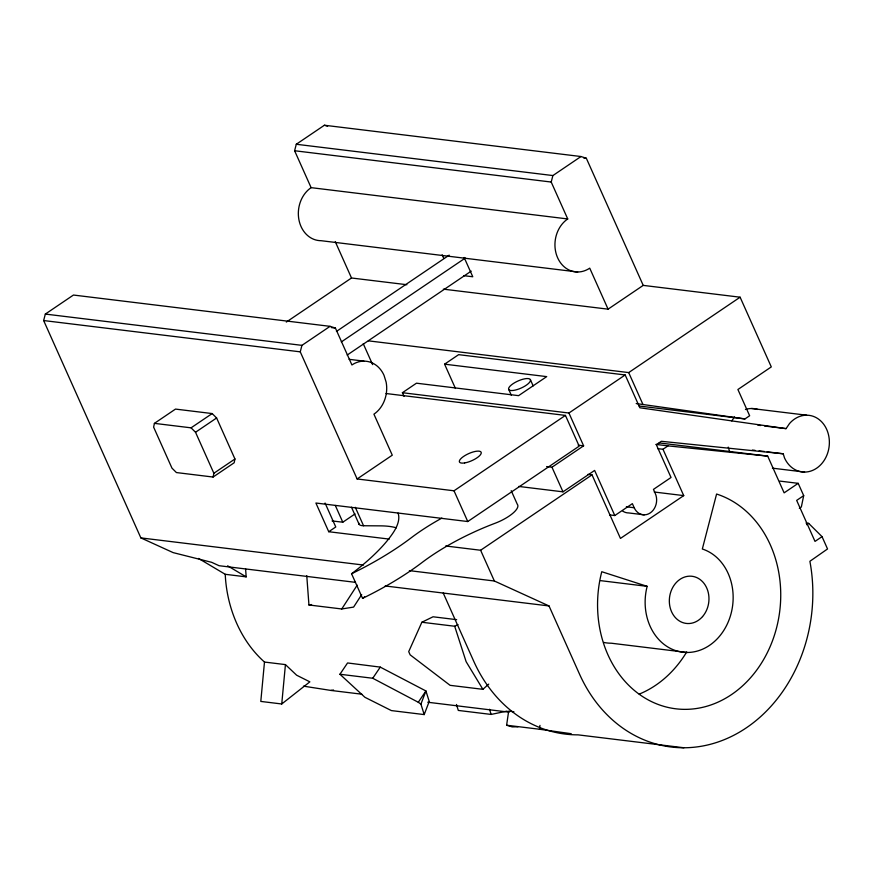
<?xml version="1.0" encoding="UTF-8"?>
<svg xmlns="http://www.w3.org/2000/svg" width="873" height="873" viewBox="0 0 873 873"><rect width="100%" height="100%" fill="white"/><g stroke="black" fill="none" stroke-linecap="round" stroke-linejoin="round"><path stroke-width="1.31" d="M264.486 662.05L260.798 701.423L281.739 703.976L309.86 681.846L296.624 675.2L285.438 664.604L264.486 662.05C239.911 640.236 226.696 606.779 225.234 574.303L198.542 558.447M281.739 703.976L285.438 664.604M517.962 726.794L512.189 726.893L506.613 725.234L508.664 711.124L513.913 711.768M506.613 725.234L539.416 729.228L539.983 725.387M154.412 423.361L153.626 427.137L171.97 468.146L176.422 472.566L213.077 477.04L234.16 462.777L234.946 458.991L216.613 417.981L212.161 413.562L175.495 409.088L154.412 423.361L191.067 427.835L195.519 432.255L213.863 473.264L213.077 477.04M779.862 481.099L798.184 483.336L803.695 495.635L801.338 506.984L799.33 508.337M355.464 582.346L219.09 565.715L211.67 562.321L173.149 552.62L140.869 537.899L43.65 320.544L45.331 314.073L73.452 295.041L330.059 326.338L335.407 328.062L351.917 364.969A28.503 23.713 -83 0 1 384.011 375.303L386.139 382.156A28.503 23.713 -83 0 1 373.928 414.173L392.272 455.182L357.122 478.971L300.257 351.841L301.938 345.359L330.059 326.338M577.719 271.994L321.111 240.697A28.503 23.713 -83 0 1 298.904 219.669A28.503 23.713 -83 0 1 311.115 187.651L294.605 150.745L296.285 144.263L324.407 125.243L580.981 156.529L586.329 158.253L643.226 285.384L740.108 297.202L771.295 366.911L737.903 389.511L749.645 415.755L744.953 418.92L639.167 406.021M643.226 285.384L608.077 309.162L589.733 268.153A28.503 23.713 -83 0 1 557.64 257.819A28.503 23.713 -83 0 1 567.723 218.948L551.212 182.042L552.893 175.56L580.981 156.529M424.202 714.583L420.917 704.118L425.926 690.969L380.268 667.114L347.563 662.956L339.935 674.251L364.925 697.298L391.399 710.589L424.202 714.583L429.221 701.434L425.926 690.969L418.287 702.274L372.738 678.256L339.935 674.251M456.666 619.666L433.041 616.785L421.866 622.253L408.706 651.64L410.146 654.848L450.086 685.327L482.889 689.321L488.738 684.116M306.761 575.7L308.944 604.978L341.747 608.972L357.199 585.15M361.695 594.611L353.598 607.095L341.747 608.972M372.738 678.256L380.268 667.114M731.781 420.928L734.52 416.868M764.617 426.024L786.071 428.632L789.498 423.558A28.503 23.713 -83.1 0 1 824.439 425.304A28.503 23.713 -83.1 0 1 818.394 466.902A28.503 23.713 -83.1 0 1 784.5 457.899L783.223 453.785L767.127 451.832M191.067 427.835L212.161 413.562M336.443 331.434L449.191 255.145M195.519 432.255L216.613 417.981M341.321 341.932L465.353 258.015M347.192 355.049L471.213 271.132M213.863 473.264L234.946 458.991M404.035 396.353L402.409 392.708L416.465 383.192L518.584 395.655L546.705 376.623L444.586 364.172L455.455 388.474M444.586 364.172L458.641 354.656L625.177 374.964L639.844 407.778L786.071 428.632M386.019 393.516L565.431 415.406L579.181 446.158L467.764 521.541L315.895 503.023L328.739 531.722L335.767 526.976L325.062 503.044M332.056 520.908L342.794 522.218L355.049 513.924M357.122 478.971L454.015 490.79L565.431 415.406M402.409 392.708L568.934 413.016L625.177 374.964M368.351 340.841L628.691 372.585L740.108 297.202M546.618 466.575L551.976 467.23L583.611 445.83L568.934 413.016M518.715 486.436L562.987 491.837L594.622 470.427L614.799 515.539L632.368 503.656L634.202 507.748A14.252 11.851 -83 0 0 650.254 512.92A14.252 11.851 -83 0 0 655.296 493.485L653.462 489.382L671.031 477.487L656.321 444.684L661.341 441.291L783.223 453.785M445.666 545.985L480.608 550.252L592.025 474.857L620.452 538.423L683.723 495.613L662.989 449.279L657.642 448.624M662.989 449.279L668.02 445.874L767.694 456.11L784.129 492.852L798.184 483.336M803.695 495.635L796.667 500.393L815.011 541.402L822.039 536.644L827.539 548.953L809.882 561.295A148.235 123.3 -83 0 1 731.574 736.397A148.235 123.3 -83 0 1 579.486 674.054L549.019 605.949L494.369 581.003L409.361 570.636M806.663 524.749L808.682 523.385L822.039 536.644M286.311 322.061L351.513 277.996L406.883 284.718M421.866 622.253L454.68 626.247L458.03 624.61M456.459 704.467L458.314 710.436L491.117 714.43L507.093 711.091M308.944 604.978L311.574 604.553M303.455 686.145L330.889 690.434L333.541 690.008M571.269 733.713L539.416 729.228M358.661 522.883A19.01 6.187 -24.1 0 0 363.55 525.753L380.606 525.862A113.555 36.972 -24.1 0 1 396.397 527.827M659.213 442.927L767.694 456.11M583.622 157.926L586.329 158.253M296.285 144.263L552.893 175.56M294.605 150.745L551.212 182.042M311.115 187.651L567.723 218.948M463.716 275.661L472.773 276.763L464.141 257.47M443.342 289.149L608.077 309.162M331.358 327.571L335.407 328.062M45.331 314.073L301.938 345.359M43.65 320.544L300.257 351.841M349.08 359.316L363.932 361.127M751.62 408.499L806.597 415.188M636.199 403.555L744.953 418.92M757.917 425.206L760.59 425.533M752.384 450.042L755.069 450.359M759.084 450.85L764.453 451.505M655.961 444.412L668.02 445.874M772.398 468.157L804.579 472.075M578.199 445.165L583.611 445.83M587.976 474.366L592.025 474.857M654.259 492.023L683.723 495.613M806.063 523.069L808.682 523.385M626.356 506.787L634.202 507.748M644.241 514.841L628.538 512.92A14.252 11.851 -83 0 1 622.656 511.032M609.561 514.906L614.799 515.539M328.739 531.722L389.216 539.099M600.537 580.643L647.155 586.34A52.74 43.868 -83 0 0 675.953 650.712A52.74 43.868 -83 0 0 731.127 613.381A52.74 43.868 -83 0 0 702.329 549.008L716.591 494.031A109.758 91.283 -83 0 1 776.523 627.993A109.758 91.283 -83 0 1 661.701 705.69A109.758 91.283 -83 0 1 601.77 571.717L647.155 586.34M140.869 537.899L363.495 565.049M385.168 585.969L549.019 605.949M225.234 574.303L246.186 576.857L245.586 568.869M687.269 652.48L611.34 643.215A52.74 43.868 -83 0 1 603.723 642.43M330.889 690.434L361.826 694.199M427.737 702.241L509.145 712.172M683.875 747.757L578.09 734.859A148.235 123.3 -83 0 1 473.701 661.156L443.233 593.04M324.407 125.243L327.615 126.269M227.613 565.824L246.186 576.857M418.287 702.274L420.917 704.118M482.889 689.321L466.127 661.679L454.68 626.247M628.691 372.585L642.91 404.374M530.435 379.788A11.873 3.863 -24.1 0 1 515.212 390.089A11.873 3.863 -24.1 0 1 513.008 383.738A11.873 3.863 -24.1 0 1 530.435 379.788L533.152 385.866M551.976 467.23L562.987 491.837M508.664 389.293L511.382 395.371M442.153 254.785L443.768 258.408M511.207 490.67L517.263 504.201A23.757 7.737 -24.1 0 1 495.537 523.091A108.252 35.247 -24.1 0 0 475.447 531.417L468.856 534.494A108.252 35.247 -24.1 0 0 422.139 562.452A143.128 46.596 -24.1 0 1 362.579 598.365L351.568 573.757A176.542 57.476 -24.1 0 0 392.73 533.392A113.555 36.972 -24.1 0 0 398.055 513.106M454.015 490.79L467.764 521.541M480.608 550.252L494.369 581.003M335.287 241.701L351.513 277.996M363.255 343.711L372.618 364.619M355.289 507.289L363.55 525.753M351.47 507.202L359.174 524.422M335.308 505.467L342.794 522.218M728.246 447.107L729.522 451.21M489.513 709.269L491.117 714.43M686.625 652.087A109.758 91.283 -83 0 1 639.211 694.111M745.433 409.481A28.503 23.713 -83.1 0 1 757.742 409.459M364.608 596.816A176.542 57.476 -24.1 0 1 362.579 598.365M351.568 573.757A143.128 46.596 -24.1 0 0 411.128 537.855A108.252 35.247 -24.1 0 1 441.869 518.104M702.547 616.589A23.757 19.763 -83 0 0 695.083 576.944A23.757 19.763 -83 0 0 669.798 606.037A23.757 19.763 -83 0 0 702.547 616.589M464.632 462.93A11.873 3.863 -24.1 0 0 481.263 452.923A11.873 3.863 -24.1 0 0 465.014 455.52A11.873 3.863 -24.1 0 0 464.632 462.93"/></g></svg>
